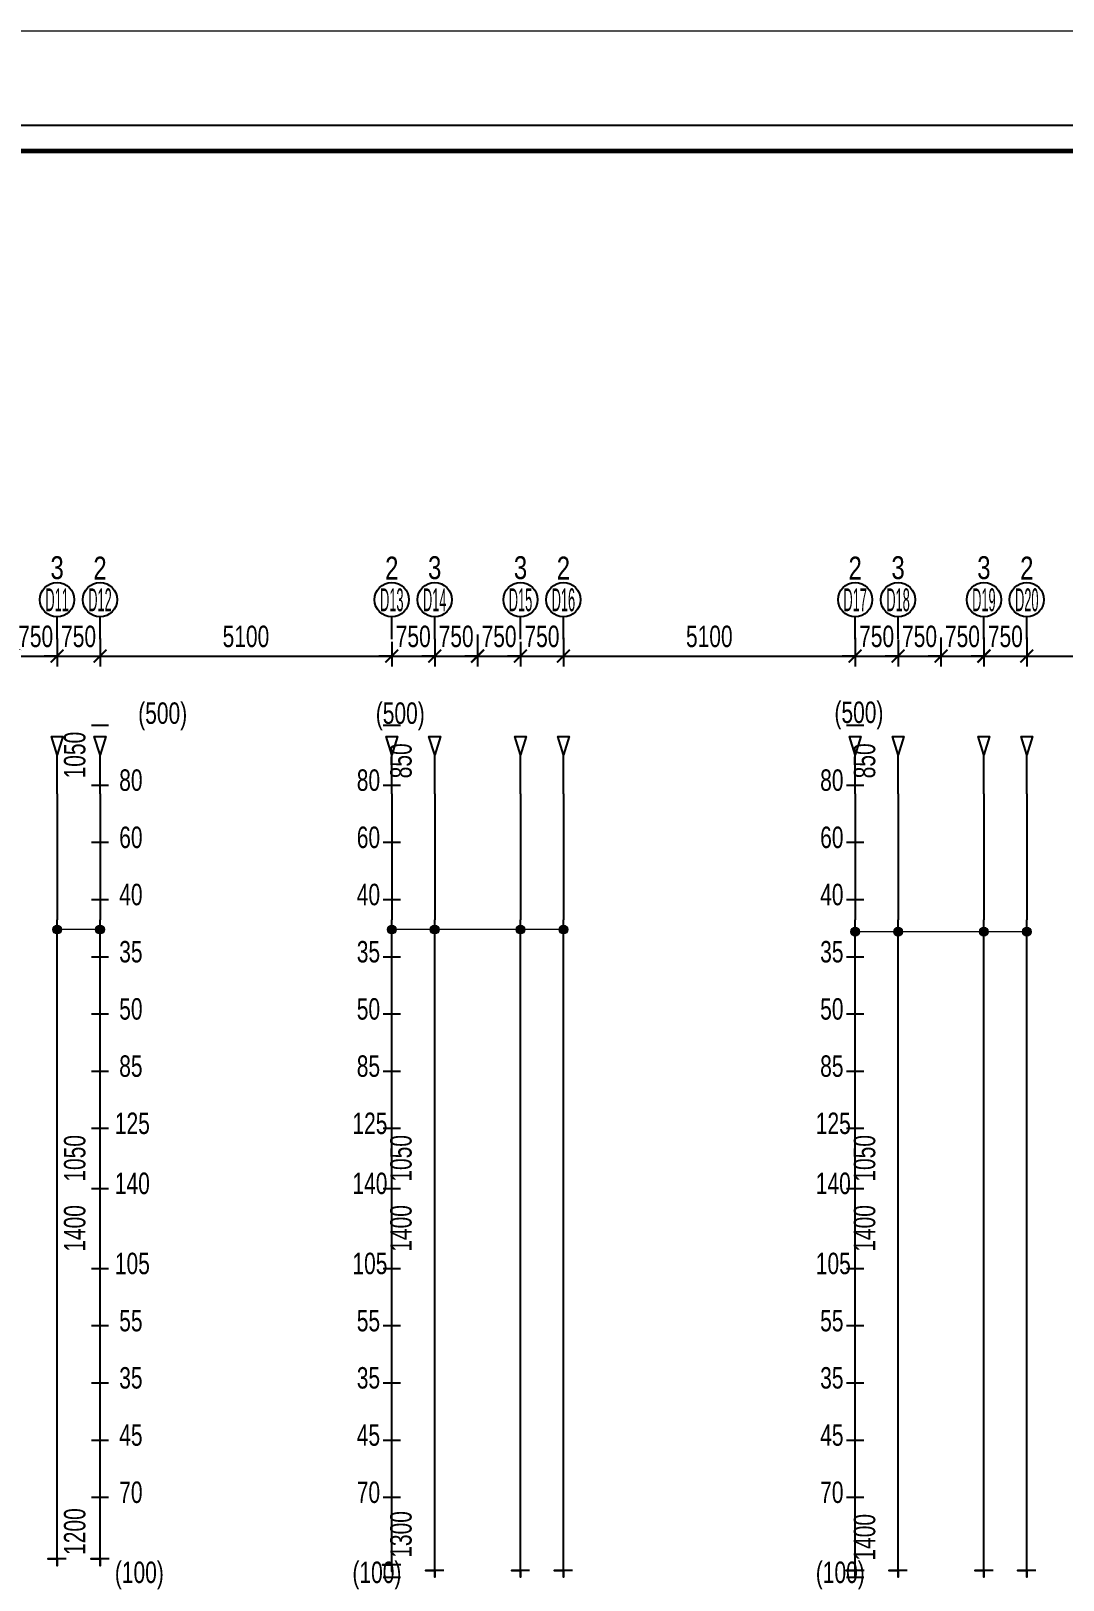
# Model space of a CAD drawing. Header units: millimetres. Extents: x 4465111 to 4895522, y 2166116 to 2541221.
# Drawn here: x 4665724 to 4683764, y 2228143 to 2255224 of the extents above; entities that cross this region are included whole.
import ezdxf
from ezdxf.enums import TextEntityAlignment as Align

# ---------------------------------------------------------------- set-up
doc = ezdxf.new("R2010")
doc.units = ezdxf.units.MM
doc.header["$LTSCALE"] = 50
doc.header["$MEASUREMENT"] = 0
doc.layers.get('DEFPOINTS').update_dxf_attribs({"lineweight": 9})
for name, color, linetype in [('BREAK_LINE', 7, 'Continuous'), ('CDC-KHUNGTEN', 7, 'Continuous'), ('CDC.06.TEXT', 2, 'Continuous'), ('KCS_TEXT', 2, 'Continuous'), ('S- Border', 6, 'Continuous'), ('SP-Reinforcement', 4, 'Continuous')]:
    doc.layers.add(name, color=color, linetype=linetype)
doc.layers.add('Current_plane_Tendon', color=7, linetype='Continuous', true_color=0xab0000)
for name, color, linetype, lineweight in [('S-dims', 8, 'Continuous', 15), ('S-text', 3, 'Continuous', 20), ('S-Thin', 253, 'Continuous', 15)]:
    doc.layers.add(name, color=color, linetype=linetype, lineweight=lineweight)
doc.styles.add('KCS_BIGTEXT', font='arial.ttf', dxfattribs={"width": 0.75})
doc.styles.add('KCS_SMTEXT', font='arial.ttf', dxfattribs={"width": 0.7})
doc.dimstyles.new('KCS_DIM150', dxfattribs={"dimscale": 150, "dimtxt": 2.5, "dimasz": 1.5, "dimexe": 1.2, "dimexo": 0, "dimgap": 1, "dimtad": 1, "dimdec": 0, "dimzin": 0, "dimdsep": 46, "dimtxsty": 'KCS_SMTEXT', "dimblk": 'ARCHTICK', "dimcen": 0, "dimdle": 1, "dimclrd": 1, "dimclre": 1, "dimclrt": 2, "dimadec": 0, "dimazin": 0, "dimtfac": 1, "dimtdec": 0, "dimtix": 1, "dimtmove": 2, "dimatfit": 3, "dimfxl": 1, "dimtolj": 1, "dimtzin": 0, "dimarcsym": 0})
doc.dimstyles.new('KCS_DIM150A', dxfattribs={"dimscale": 150, "dimtxt": 2.5, "dimasz": 3, "dimexe": 1.2, "dimexo": 0, "dimgap": 1, "dimtad": 1, "dimdec": 0, "dimzin": 0, "dimdsep": 46, "dimtxsty": 'KCS_SMTEXT', "dimblk": 'ARCHTICK', "dimcen": 0, "dimdle": 1, "dimse1": 1, "dimse2": 1, "dimsd1": 1, "dimsd2": 1, "dimclrd": 1, "dimclre": 1, "dimclrt": 3, "dimadec": 0, "dimazin": 0, "dimtfac": 1, "dimtdec": 0, "dimtix": 1, "dimtmove": 2, "dimatfit": 3, "dimfxl": 1, "dimtolj": 1, "dimtzin": 0, "dimarcsym": 0})

# ---------------------------------------------------------------- blocks, each defined once
blk = doc.blocks.new('*U237')
at = {"layer": 'S- Border'}
blk.add_lwpolyline([(0, 0), (392, 0)], dxfattribs=at)
blk.add_circle((692, 0), 300, dxfattribs=at)
at = {"layer": 'SP-Reinforcement'}
for points in [[(-16280, -160), (-16280, 160), (-16280, 0), (-16400, 0), (-4904, 0)], [(-2700, 0), (-4904, 0)], [(-2700, 0), (-2020, 0), (-1700, 100), (-1700, -100), (-2020, 0)]]:
    blk.add_lwpolyline(points, dxfattribs=at)
at = {"layer": 'S-text', "style": 'KCS_BIGTEXT', "width": 0.75}
blk.add_attdef('COUNT', text='', height=400, rotation=270, dxfattribs=at).set_placement((1646, 0), align=Align.MIDDLE_CENTER)
blk = doc.blocks.new('*U246')
at = {"layer": 'S- Border'}
blk.add_lwpolyline([(0, 0), (392, 0)], dxfattribs=at)
blk.add_circle((692, 0), 300, dxfattribs=at)
at = {"layer": 'SP-Reinforcement'}
for points in [[(-16180, -160), (-16180, 160), (-16180, 0), (-16300, 0), (-4904, 0)], [(-2700, 0), (-4904, 0)], [(-2700, 0), (-2020, 0), (-1700, 100), (-1700, -100), (-2020, 0)]]:
    blk.add_lwpolyline(points, dxfattribs=at)
at = {"layer": 'S-text', "style": 'KCS_BIGTEXT', "width": 0.75}
blk.add_attdef('COUNT', text='', height=400, rotation=270, dxfattribs=at).set_placement((1646, 0), align=Align.MIDDLE_CENTER)
blk = doc.blocks.new('*U244')
at = {"layer": 'S- Border'}
blk.add_lwpolyline([(0, 0), (392, 0)], dxfattribs=at)
blk.add_circle((692, 0), 300, dxfattribs=at)
at = {"layer": 'SP-Reinforcement'}
for points in [[(-16080, -160), (-16080, 160), (-16080, 0), (-16200, 0), (-4904, 0)], [(-2700, 0), (-4904, 0)], [(-2700, 0), (-2020, 0), (-1700, 100), (-1700, -100), (-2020, 0)]]:
    blk.add_lwpolyline(points, dxfattribs=at)
at = {"layer": 'S-text', "style": 'KCS_BIGTEXT', "width": 0.75}
blk.add_attdef('COUNT', text='', height=400, rotation=270, dxfattribs=at).set_placement((1646, 0), align=Align.MIDDLE_CENTER)
blk = doc.blocks.new('*U238')
at = {"layer": 'S- Border'}
blk.add_lwpolyline([(0, 0), (392, 0)], dxfattribs=at)
blk.add_circle((692, 0), 300, dxfattribs=at)
at = {"layer": 'SP-Reinforcement'}
for points in [[(-16280, -160), (-16280, 160), (-16280, 0), (-16400, 0), (-4904, 0)], [(-2700, 0), (-4904, 0)], [(-2700, 0), (-2020, 0), (-1700, 100), (-1700, -100), (-2020, 0)]]:
    blk.add_lwpolyline(points, dxfattribs=at)
at = {"layer": 'S-text', "style": 'KCS_BIGTEXT', "width": 0.75}
blk.add_attdef('COUNT', text='', height=400, rotation=270, dxfattribs=at).set_placement((1646, 0), align=Align.MIDDLE_CENTER)
blk = doc.blocks.new('*U236')
at = {"layer": 'S- Border'}
blk.add_lwpolyline([(0, 0), (392, 0)], dxfattribs=at)
blk.add_circle((692, 0), 300, dxfattribs=at)
at = {"layer": 'SP-Reinforcement'}
for points in [[(-16280, -160), (-16280, 160), (-16280, 0), (-16400, 0), (-4904, 0)], [(-2700, 0), (-4904, 0)], [(-2700, 0), (-2020, 0), (-1700, 100), (-1700, -100), (-2020, 0)]]:
    blk.add_lwpolyline(points, dxfattribs=at)
at = {"layer": 'S-text', "style": 'KCS_BIGTEXT', "width": 0.75}
blk.add_attdef('COUNT', text='', height=400, rotation=270, dxfattribs=at).set_placement((1646, 0), align=Align.MIDDLE_CENTER)
blk = doc.blocks.new('*U245')
at = {"layer": 'S- Border'}
blk.add_lwpolyline([(0, 0), (392, 0)], dxfattribs=at)
blk.add_circle((692, 0), 300, dxfattribs=at)
at = {"layer": 'SP-Reinforcement'}
for points in [[(-16080, -160), (-16080, 160), (-16080, 0), (-16200, 0), (-4904, 0)], [(-2700, 0), (-4904, 0)], [(-2700, 0), (-2020, 0), (-1700, 100), (-1700, -100), (-2020, 0)]]:
    blk.add_lwpolyline(points, dxfattribs=at)
at = {"layer": 'S-text', "style": 'KCS_BIGTEXT', "width": 0.75}
blk.add_attdef('COUNT', text='', height=400, rotation=270, dxfattribs=at).set_placement((1646, 0), align=Align.MIDDLE_CENTER)
blk = doc.blocks.new('_ArchTick')
at = {"color": 0, "linetype": 'ByBlock', "const_width": 0.15}
blk.add_lwpolyline([(-0.5, -0.5), (0.5, 0.5)], dxfattribs=at)
blk = doc.blocks.new('*D53')
at = {"layer": 'DEFPOINTS', "color": 0, "transparency": 16777216}
for p in [(4651166, 2327881, 0), (4651916, 2327881), (4651916, 2327574)]:
    blk.add_point(p, dxfattribs=at)
at = {"layer": 'S-dims', "color": 1, "lineweight": -2, "transparency": 16777216}
for p, q in [((4651166, 2327881), (4651166, 2327394)), ((4651916, 2327881), (4651916, 2327394)), ((4651166, 2327574), (4650941, 2327574)), ((4651166, 2327574), (4651916, 2327574)), ((4651916, 2327574), (4652141, 2327574))]:
    blk.add_line(p, q, dxfattribs=at)
at = {"layer": 'S-dims', "color": 1, "lineweight": -2, "transparency": 16777216, "xscale": 225, "yscale": 225, "zscale": 225}
blk.add_blockref('_ArchTick', (4651166, 2327574), dxfattribs=at)
at = {"layer": 'S-dims', "color": 1, "lineweight": -2, "transparency": 16777216, "xscale": 225, "yscale": 225, "zscale": 225, "rotation": 180}
blk.add_blockref('_ArchTick', (4651916, 2327574), dxfattribs=at)
at = {"layer": 'S-dims', "color": 2, "transparency": 16777216, "insert": (4651541, 2327916), "char_height": 375, "attachment_point": 5, "style": 'KCS_SMTEXT'}
blk.add_mtext('\\A1;750', dxfattribs=at)
blk = doc.blocks.new('*D54')
at = {"layer": 'DEFPOINTS', "color": 0, "transparency": 16777216}
for p in [(4651916, 2327881), (4652666, 2327881), (4652666, 2327574)]:
    blk.add_point(p, dxfattribs=at)
at = {"layer": 'S-dims', "color": 1, "lineweight": -2, "transparency": 16777216}
for p, q in [((4651916, 2327881), (4651916, 2327394)), ((4652666, 2327881), (4652666, 2327394)), ((4651916, 2327574), (4651691, 2327574)), ((4651916, 2327574), (4652666, 2327574)), ((4652666, 2327574), (4652891, 2327574))]:
    blk.add_line(p, q, dxfattribs=at)
at = {"layer": 'S-dims', "color": 1, "lineweight": -2, "transparency": 16777216, "xscale": 225, "yscale": 225, "zscale": 225}
blk.add_blockref('_ArchTick', (4651916, 2327574), dxfattribs=at)
at = {"layer": 'S-dims', "color": 1, "lineweight": -2, "transparency": 16777216, "xscale": 225, "yscale": 225, "zscale": 225, "rotation": 180}
blk.add_blockref('_ArchTick', (4652666, 2327574), dxfattribs=at)
at = {"layer": 'S-dims', "color": 2, "transparency": 16777216, "insert": (4652291, 2327916), "char_height": 375, "attachment_point": 5, "style": 'KCS_SMTEXT'}
blk.add_mtext('\\A1;750', dxfattribs=at)
blk = doc.blocks.new('*D55')
at = {"layer": 'DEFPOINTS', "color": 0, "transparency": 16777216}
for p in [(4652666, 2327881), (4657766, 2327823), (4657766, 2327574)]:
    blk.add_point(p, dxfattribs=at)
at = {"layer": 'S-dims', "color": 1, "lineweight": -2, "transparency": 16777216}
for p, q in [((4652666, 2327881), (4652666, 2327394)), ((4657766, 2327823), (4657766, 2327394)), ((4652516, 2327574), (4657916, 2327574))]:
    blk.add_line(p, q, dxfattribs=at)
at = {"layer": 'S-dims', "color": 1, "lineweight": -2, "transparency": 16777216, "xscale": 225, "yscale": 225, "zscale": 225, "rotation": 180}
blk.add_blockref('_ArchTick', (4652666, 2327574), dxfattribs=at)
at = {"layer": 'S-dims', "color": 1, "lineweight": -2, "transparency": 16777216, "xscale": 225, "yscale": 225, "zscale": 225}
blk.add_blockref('_ArchTick', (4657766, 2327574), dxfattribs=at)
at = {"layer": 'S-dims', "color": 2, "transparency": 16777216, "insert": (4655216, 2327916), "char_height": 375, "attachment_point": 5, "style": 'KCS_SMTEXT'}
blk.add_mtext('\\A1;5100', dxfattribs=at)
blk = doc.blocks.new('*D56')
at = {"layer": 'DEFPOINTS', "color": 0, "transparency": 16777216}
for p in [(4657766, 2327823), (4658516, 2327878), (4658516, 2327574)]:
    blk.add_point(p, dxfattribs=at)
at = {"layer": 'S-dims', "color": 1, "lineweight": -2, "transparency": 16777216}
for p, q in [((4657766, 2327823), (4657766, 2327394)), ((4658516, 2327878), (4658516, 2327394)), ((4657766, 2327574), (4657541, 2327574)), ((4657766, 2327574), (4658516, 2327574)), ((4658516, 2327574), (4658741, 2327574))]:
    blk.add_line(p, q, dxfattribs=at)
at = {"layer": 'S-dims', "color": 1, "lineweight": -2, "transparency": 16777216, "xscale": 225, "yscale": 225, "zscale": 225}
blk.add_blockref('_ArchTick', (4657766, 2327574), dxfattribs=at)
at = {"layer": 'S-dims', "color": 1, "lineweight": -2, "transparency": 16777216, "xscale": 225, "yscale": 225, "zscale": 225, "rotation": 180}
blk.add_blockref('_ArchTick', (4658516, 2327574), dxfattribs=at)
at = {"layer": 'S-dims', "color": 2, "transparency": 16777216, "insert": (4658141, 2327916), "char_height": 375, "attachment_point": 5, "style": 'KCS_SMTEXT'}
blk.add_mtext('\\A1;750', dxfattribs=at)
blk = doc.blocks.new('*D57')
at = {"layer": 'DEFPOINTS', "color": 0, "transparency": 16777216}
for p in [(4658516, 2327878), (4659266, 2327952, 0), (4659266, 2327574)]:
    blk.add_point(p, dxfattribs=at)
at = {"layer": 'S-dims', "color": 1, "lineweight": -2, "transparency": 16777216}
for p, q in [((4658516, 2327878), (4658516, 2327394)), ((4659266, 2327952), (4659266, 2327394)), ((4658516, 2327574), (4658291, 2327574)), ((4658516, 2327574), (4659266, 2327574)), ((4659266, 2327574), (4659491, 2327574))]:
    blk.add_line(p, q, dxfattribs=at)
at = {"layer": 'S-dims', "color": 1, "lineweight": -2, "transparency": 16777216, "xscale": 225, "yscale": 225, "zscale": 225}
blk.add_blockref('_ArchTick', (4658516, 2327574), dxfattribs=at)
at = {"layer": 'S-dims', "color": 1, "lineweight": -2, "transparency": 16777216, "xscale": 225, "yscale": 225, "zscale": 225, "rotation": 180}
blk.add_blockref('_ArchTick', (4659266, 2327574), dxfattribs=at)
at = {"layer": 'S-dims', "color": 2, "transparency": 16777216, "insert": (4658891, 2327916), "char_height": 375, "attachment_point": 5, "style": 'KCS_SMTEXT'}
blk.add_mtext('\\A1;750', dxfattribs=at)
blk = doc.blocks.new('*D58')
at = {"layer": 'DEFPOINTS', "color": 0, "transparency": 16777216}
for p in [(4659266, 2327952, 0), (4660016, 2327823), (4660016, 2327574)]:
    blk.add_point(p, dxfattribs=at)
at = {"layer": 'S-dims', "color": 1, "lineweight": -2, "transparency": 16777216}
for p, q in [((4659266, 2327952), (4659266, 2327394)), ((4660016, 2327823), (4660016, 2327394)), ((4659266, 2327574), (4659041, 2327574)), ((4659266, 2327574), (4660016, 2327574)), ((4660016, 2327574), (4660241, 2327574))]:
    blk.add_line(p, q, dxfattribs=at)
at = {"layer": 'S-dims', "color": 1, "lineweight": -2, "transparency": 16777216, "xscale": 225, "yscale": 225, "zscale": 225}
blk.add_blockref('_ArchTick', (4659266, 2327574), dxfattribs=at)
at = {"layer": 'S-dims', "color": 1, "lineweight": -2, "transparency": 16777216, "xscale": 225, "yscale": 225, "zscale": 225, "rotation": 180}
blk.add_blockref('_ArchTick', (4660016, 2327574), dxfattribs=at)
at = {"layer": 'S-dims', "color": 2, "transparency": 16777216, "insert": (4659641, 2327916), "char_height": 375, "attachment_point": 5, "style": 'KCS_SMTEXT'}
blk.add_mtext('\\A1;750', dxfattribs=at)
blk = doc.blocks.new('*D59')
at = {"layer": 'DEFPOINTS', "color": 0, "transparency": 16777216}
for p in [(4660016, 2327823), (4660766, 2327894), (4660766, 2327574)]:
    blk.add_point(p, dxfattribs=at)
at = {"layer": 'S-dims', "color": 1, "lineweight": -2, "transparency": 16777216}
for p, q in [((4660016, 2327823), (4660016, 2327394)), ((4660766, 2327894), (4660766, 2327394)), ((4660016, 2327574), (4659791, 2327574)), ((4660016, 2327574), (4660766, 2327574)), ((4660766, 2327574), (4660991, 2327574))]:
    blk.add_line(p, q, dxfattribs=at)
at = {"layer": 'S-dims', "color": 1, "lineweight": -2, "transparency": 16777216, "xscale": 225, "yscale": 225, "zscale": 225}
blk.add_blockref('_ArchTick', (4660016, 2327574), dxfattribs=at)
at = {"layer": 'S-dims', "color": 1, "lineweight": -2, "transparency": 16777216, "xscale": 225, "yscale": 225, "zscale": 225, "rotation": 180}
blk.add_blockref('_ArchTick', (4660766, 2327574), dxfattribs=at)
at = {"layer": 'S-dims', "color": 2, "transparency": 16777216, "insert": (4660391, 2327916), "char_height": 375, "attachment_point": 5, "style": 'KCS_SMTEXT'}
blk.add_mtext('\\A1;750', dxfattribs=at)
blk = doc.blocks.new('*D60')
at = {"layer": 'DEFPOINTS', "color": 0, "transparency": 16777216}
for p in [(4660766, 2327894), (4665866, 2327894), (4665866, 2327574)]:
    blk.add_point(p, dxfattribs=at)
at = {"layer": 'S-dims', "color": 1, "lineweight": -2, "transparency": 16777216}
for p, q in [((4660766, 2327894), (4660766, 2327394)), ((4665866, 2327894), (4665866, 2327394)), ((4660616, 2327574), (4666016, 2327574))]:
    blk.add_line(p, q, dxfattribs=at)
at = {"layer": 'S-dims', "color": 1, "lineweight": -2, "transparency": 16777216, "xscale": 225, "yscale": 225, "zscale": 225, "rotation": 180}
blk.add_blockref('_ArchTick', (4660766, 2327574), dxfattribs=at)
at = {"layer": 'S-dims', "color": 1, "lineweight": -2, "transparency": 16777216, "xscale": 225, "yscale": 225, "zscale": 225}
blk.add_blockref('_ArchTick', (4665866, 2327574), dxfattribs=at)
at = {"layer": 'S-dims', "color": 2, "transparency": 16777216, "insert": (4663316, 2327916), "char_height": 375, "attachment_point": 5, "style": 'KCS_SMTEXT'}
blk.add_mtext('\\A1;5100', dxfattribs=at)
blk = doc.blocks.new('*D61')
at = {"layer": 'DEFPOINTS', "color": 0, "transparency": 16777216}
for p in [(4665866, 2327894), (4666616, 2327856), (4666616, 2327574)]:
    blk.add_point(p, dxfattribs=at)
at = {"layer": 'S-dims', "color": 1, "lineweight": -2, "transparency": 16777216}
for p, q in [((4665866, 2327894), (4665866, 2327394)), ((4666616, 2327856), (4666616, 2327394)), ((4665866, 2327574), (4665641, 2327574)), ((4665866, 2327574), (4666616, 2327574)), ((4666616, 2327574), (4666841, 2327574))]:
    blk.add_line(p, q, dxfattribs=at)
at = {"layer": 'S-dims', "color": 1, "lineweight": -2, "transparency": 16777216, "xscale": 225, "yscale": 225, "zscale": 225}
blk.add_blockref('_ArchTick', (4665866, 2327574), dxfattribs=at)
at = {"layer": 'S-dims', "color": 1, "lineweight": -2, "transparency": 16777216, "xscale": 225, "yscale": 225, "zscale": 225, "rotation": 180}
blk.add_blockref('_ArchTick', (4666616, 2327574), dxfattribs=at)
at = {"layer": 'S-dims', "color": 2, "transparency": 16777216, "insert": (4666241, 2327916), "char_height": 375, "attachment_point": 5, "style": 'KCS_SMTEXT'}
blk.add_mtext('\\A1;750', dxfattribs=at)
blk = doc.blocks.new('*D62')
at = {"layer": 'DEFPOINTS', "color": 0, "transparency": 16777216}
for p in [(4666616, 2327856), (4667366, 2327901, 0), (4667366, 2327574)]:
    blk.add_point(p, dxfattribs=at)
at = {"layer": 'S-dims', "color": 1, "lineweight": -2, "transparency": 16777216}
for p, q in [((4666616, 2327856), (4666616, 2327394)), ((4667366, 2327901), (4667366, 2327394)), ((4666616, 2327574), (4666391, 2327574)), ((4666616, 2327574), (4667366, 2327574)), ((4667366, 2327574), (4667591, 2327574))]:
    blk.add_line(p, q, dxfattribs=at)
at = {"layer": 'S-dims', "color": 1, "lineweight": -2, "transparency": 16777216, "xscale": 225, "yscale": 225, "zscale": 225}
blk.add_blockref('_ArchTick', (4666616, 2327574), dxfattribs=at)
at = {"layer": 'S-dims', "color": 1, "lineweight": -2, "transparency": 16777216, "xscale": 225, "yscale": 225, "zscale": 225, "rotation": 180}
blk.add_blockref('_ArchTick', (4667366, 2327574), dxfattribs=at)
at = {"layer": 'S-dims', "color": 2, "transparency": 16777216, "insert": (4666991, 2327916), "char_height": 375, "attachment_point": 5, "style": 'KCS_SMTEXT'}
blk.add_mtext('\\A1;750', dxfattribs=at)
blk = doc.blocks.new('*D63')
at = {"layer": 'DEFPOINTS', "color": 0, "transparency": 16777216}
for p in [(4667366, 2327901, 0), (4668116, 2327901), (4668116, 2327574)]:
    blk.add_point(p, dxfattribs=at)
at = {"layer": 'S-dims', "color": 1, "lineweight": -2, "transparency": 16777216}
for p, q in [((4667366, 2327901), (4667366, 2327394)), ((4668116, 2327901), (4668116, 2327394)), ((4667366, 2327574), (4667141, 2327574)), ((4667366, 2327574), (4668116, 2327574)), ((4668116, 2327574), (4668341, 2327574))]:
    blk.add_line(p, q, dxfattribs=at)
at = {"layer": 'S-dims', "color": 1, "lineweight": -2, "transparency": 16777216, "xscale": 225, "yscale": 225, "zscale": 225}
blk.add_blockref('_ArchTick', (4667366, 2327574), dxfattribs=at)
at = {"layer": 'S-dims', "color": 1, "lineweight": -2, "transparency": 16777216, "xscale": 225, "yscale": 225, "zscale": 225, "rotation": 180}
blk.add_blockref('_ArchTick', (4668116, 2327574), dxfattribs=at)
at = {"layer": 'S-dims', "color": 2, "transparency": 16777216, "insert": (4667741, 2327916), "char_height": 375, "attachment_point": 5, "style": 'KCS_SMTEXT'}
blk.add_mtext('\\A1;750', dxfattribs=at)
blk = doc.blocks.new('*D64')
at = {"layer": 'DEFPOINTS', "color": 0, "transparency": 16777216}
for p in [(4668116, 2327901), (4668866, 2327901), (4668866, 2327574)]:
    blk.add_point(p, dxfattribs=at)
at = {"layer": 'S-dims', "color": 1, "lineweight": -2, "transparency": 16777216}
for p, q in [((4668116, 2327901), (4668116, 2327394)), ((4668866, 2327901), (4668866, 2327394)), ((4668116, 2327574), (4667891, 2327574)), ((4668116, 2327574), (4668866, 2327574)), ((4668866, 2327574), (4669091, 2327574))]:
    blk.add_line(p, q, dxfattribs=at)
at = {"layer": 'S-dims', "color": 1, "lineweight": -2, "transparency": 16777216, "xscale": 225, "yscale": 225, "zscale": 225}
blk.add_blockref('_ArchTick', (4668116, 2327574), dxfattribs=at)
at = {"layer": 'S-dims', "color": 1, "lineweight": -2, "transparency": 16777216, "xscale": 225, "yscale": 225, "zscale": 225, "rotation": 180}
blk.add_blockref('_ArchTick', (4668866, 2327574), dxfattribs=at)
at = {"layer": 'S-dims', "color": 2, "transparency": 16777216, "insert": (4668491, 2327916), "char_height": 375, "attachment_point": 5, "style": 'KCS_SMTEXT'}
blk.add_mtext('\\A1;750', dxfattribs=at)
blk = doc.blocks.new('*D65')
at = {"layer": 'DEFPOINTS', "color": 0, "transparency": 16777216}
for p in [(4668866, 2327901), (4673216, 2327868, 0), (4673216, 2327574)]:
    blk.add_point(p, dxfattribs=at)
at = {"layer": 'S-dims', "color": 1, "lineweight": -2, "transparency": 16777216}
for p, q in [((4668866, 2327901), (4668866, 2327394)), ((4673216, 2327868), (4673216, 2327394)), ((4668716, 2327574), (4673366, 2327574))]:
    blk.add_line(p, q, dxfattribs=at)
at = {"layer": 'S-dims', "color": 1, "lineweight": -2, "transparency": 16777216, "xscale": 225, "yscale": 225, "zscale": 225, "rotation": 180}
blk.add_blockref('_ArchTick', (4668866, 2327574), dxfattribs=at)
at = {"layer": 'S-dims', "color": 1, "lineweight": -2, "transparency": 16777216, "xscale": 225, "yscale": 225, "zscale": 225}
blk.add_blockref('_ArchTick', (4673216, 2327574), dxfattribs=at)
at = {"layer": 'S-dims', "color": 2, "transparency": 16777216, "insert": (4671041, 2327916), "char_height": 375, "attachment_point": 5, "style": 'KCS_SMTEXT'}
blk.add_mtext('\\A1;4350', dxfattribs=at)
blk = doc.blocks.new('*D130')
at = {"layer": 'DEFPOINTS', "color": 0, "transparency": 16777216}
for p in [(4652216, 2326368, 0), (4652216, 2325318, 0), (4652567, 2325318)]:
    blk.add_point(p, dxfattribs=at)
at = {"layer": 'S-dims', "color": 3, "transparency": 16777216, "insert": (4652225, 2325843), "char_height": 375, "attachment_point": 5, "rotation": 90, "style": 'KCS_SMTEXT'}
blk.add_mtext('\\A1;1050', dxfattribs=at)
blk = doc.blocks.new('*D131')
at = {"layer": 'DEFPOINTS', "color": 0, "transparency": 16777216}
for p in [(4652567, 2319318, 125), (4652567, 2318268, 140), (4652567, 2318268)]:
    blk.add_point(p, dxfattribs=at)
at = {"layer": 'S-dims', "color": 3, "transparency": 16777216, "insert": (4652225, 2318793), "char_height": 375, "attachment_point": 5, "rotation": 90, "style": 'KCS_SMTEXT'}
blk.add_mtext('\\A1;1050', dxfattribs=at)
blk = doc.blocks.new('*D132')
at = {"layer": 'DEFPOINTS', "color": 0, "transparency": 16777216}
for p in [(4652567, 2318268, 140), (4652567, 2316868, 105), (4652567, 2316868)]:
    blk.add_point(p, dxfattribs=at)
at = {"layer": 'S-dims', "color": 3, "transparency": 16777216, "insert": (4652225, 2317568), "char_height": 375, "attachment_point": 5, "rotation": 90, "style": 'KCS_SMTEXT'}
blk.add_mtext('\\A1;1400', dxfattribs=at)
blk = doc.blocks.new('*D133')
at = {"layer": 'DEFPOINTS', "color": 0, "transparency": 16777216}
for p in [(4652567, 2312868, 70), (4652366, 2311668, 0), (4652567, 2311668)]:
    blk.add_point(p, dxfattribs=at)
at = {"layer": 'S-dims', "color": 3, "transparency": 16777216, "insert": (4652225, 2312268), "char_height": 375, "attachment_point": 5, "rotation": 90, "style": 'KCS_SMTEXT'}
blk.add_mtext('\\A1;1200', dxfattribs=at)
blk = doc.blocks.new('*D134')
at = {"layer": 'DEFPOINTS', "color": 0, "transparency": 16777216}
for p in [(4657985, 2326168, 0), (4657985, 2325318, 0), (4658270, 2325318)]:
    blk.add_point(p, dxfattribs=at)
at = {"layer": 'S-dims', "color": 3, "transparency": 16777216, "insert": (4657928, 2325743), "char_height": 375, "attachment_point": 5, "rotation": 90, "style": 'KCS_SMTEXT'}
blk.add_mtext('\\A1;850', dxfattribs=at)
blk = doc.blocks.new('*D135')
at = {"layer": 'DEFPOINTS', "color": 0, "transparency": 16777216}
for p in [(4658008, 2319318, 0), (4658066, 2318268, 0), (4658270, 2318268)]:
    blk.add_point(p, dxfattribs=at)
at = {"layer": 'S-dims', "color": 3, "transparency": 16777216, "insert": (4657928, 2318793), "char_height": 375, "attachment_point": 5, "rotation": 90, "style": 'KCS_SMTEXT'}
blk.add_mtext('\\A1;1050', dxfattribs=at)
blk = doc.blocks.new('*D136')
at = {"layer": 'DEFPOINTS', "color": 0, "transparency": 16777216}
for p in [(4658066, 2318268, 0), (4658125, 2316868, 0), (4658270, 2316868)]:
    blk.add_point(p, dxfattribs=at)
at = {"layer": 'S-dims', "color": 3, "transparency": 16777216, "insert": (4657928, 2317568), "char_height": 375, "attachment_point": 5, "rotation": 90, "style": 'KCS_SMTEXT'}
blk.add_mtext('\\A1;1400', dxfattribs=at)
blk = doc.blocks.new('*D137')
at = {"layer": 'DEFPOINTS', "color": 0, "transparency": 16777216}
for p in [(4657916, 2312868, 70), (4658079, 2311568, 0), (4658270, 2311568)]:
    blk.add_point(p, dxfattribs=at)
at = {"layer": 'S-dims', "color": 3, "transparency": 16777216, "insert": (4657928, 2312218), "char_height": 375, "attachment_point": 5, "rotation": 90, "style": 'KCS_SMTEXT'}
blk.add_mtext('\\A1;1300', dxfattribs=at)
blk = doc.blocks.new('*D138')
at = {"layer": 'DEFPOINTS', "color": 0, "transparency": 16777216}
for p in [(4666019, 2326168, 0), (4666019, 2325318, 0), (4666374, 2325318)]:
    blk.add_point(p, dxfattribs=at)
at = {"layer": 'S-dims', "color": 3, "transparency": 16777216, "insert": (4666032, 2325743), "char_height": 375, "attachment_point": 5, "rotation": 90, "style": 'KCS_SMTEXT'}
blk.add_mtext('\\A1;850', dxfattribs=at)
blk = doc.blocks.new('*D139')
at = {"layer": 'DEFPOINTS', "color": 0, "transparency": 16777216}
for p in [(4666166, 2319318, 0), (4666166, 2318268, 0), (4666374, 2318268)]:
    blk.add_point(p, dxfattribs=at)
at = {"layer": 'S-dims', "color": 3, "transparency": 16777216, "insert": (4666032, 2318793), "char_height": 375, "attachment_point": 5, "rotation": 90, "style": 'KCS_SMTEXT'}
blk.add_mtext('\\A1;1050', dxfattribs=at)
blk = doc.blocks.new('*D140')
at = {"layer": 'DEFPOINTS', "color": 0, "transparency": 16777216}
for p in [(4666166, 2318268, 0), (4666166, 2316868, 0), (4666374, 2316868)]:
    blk.add_point(p, dxfattribs=at)
at = {"layer": 'S-dims', "color": 3, "transparency": 16777216, "insert": (4666032, 2317568), "char_height": 375, "attachment_point": 5, "rotation": 90, "style": 'KCS_SMTEXT'}
blk.add_mtext('\\A1;1400', dxfattribs=at)
blk = doc.blocks.new('*D141')
at = {"layer": 'DEFPOINTS', "color": 0, "transparency": 16777216}
for p in [(4666016, 2312868, 70), (4666081, 2311468, 0), (4666374, 2311468)]:
    blk.add_point(p, dxfattribs=at)
at = {"layer": 'S-dims', "color": 3, "transparency": 16777216, "insert": (4666032, 2312168), "char_height": 375, "attachment_point": 5, "rotation": 90, "style": 'KCS_SMTEXT'}
blk.add_mtext('\\A1;1400', dxfattribs=at)
blk = doc.blocks.new('KHUNG TEN')
at = {"layer": 'CDC-KHUNGTEN', "color": 8}
blk.add_lwpolyline([(75096, 1100), (83000, 1100), (83000, 58300), (3000, 58300), (3000, 1100), (75096, 1100)], dxfattribs=at)
at = {"layer": 'CDC-KHUNGTEN', "color": 255, "lineweight": 60}
blk.add_lwpolyline([(74900, 1400), (74900, 58000), (3300, 58000), (3300, 1400), (74900, 1400)], close=True, dxfattribs=at)
at = {"layer": 'DEFPOINTS', "color": 1, "ltscale": 0.2}
blk.add_lwpolyline([(0, 0), (0, 59400), (84100, 59400), (84100, 0), (0, 0)], close=True, dxfattribs=at)
blk = doc.blocks.new('T4- Cap doc')
at = {"layer": 'S-Thin'}
h = blk.add_hatch(color=6, dxfattribs=at)
h.paths.add_polyline_path([(4651915.8, 2322868.8, -1), (4651915.8, 2322715.7)])
h.paths.add_polyline_path([(4651915.8, 2322868.8), (4651915.8, 2322715.7, -1)])
h = blk.add_hatch(color=6, dxfattribs=at)
h.paths.add_polyline_path([(4652665.8, 2322868.8, -1), (4652665.8, 2322715.7)])
h.paths.add_polyline_path([(4652665.8, 2322868.8), (4652665.8, 2322715.7, -1)])
h = blk.add_hatch(color=6, dxfattribs=at)
h.paths.add_polyline_path([(4657765.8, 2322868.8, -1), (4657765.8, 2322715.7)])
h.paths.add_polyline_path([(4657765.8, 2322868.8), (4657765.8, 2322715.7, -1)])
h = blk.add_hatch(color=6, dxfattribs=at)
h.paths.add_polyline_path([(4658515.8, 2322868.8, -1), (4658515.8, 2322715.7)])
h.paths.add_polyline_path([(4658515.8, 2322868.8), (4658515.8, 2322715.7, -1)])
h = blk.add_hatch(color=6, dxfattribs=at)
h.paths.add_polyline_path([(4660015.8, 2322868.8, -1), (4660015.8, 2322715.7)])
h.paths.add_polyline_path([(4660015.8, 2322868.8), (4660015.8, 2322715.7, -1)])
h = blk.add_hatch(color=6, dxfattribs=at)
h.paths.add_polyline_path([(4660765.8, 2322868.8, -1), (4660765.8, 2322715.7)])
h.paths.add_polyline_path([(4660765.8, 2322868.8), (4660765.8, 2322715.7, -1)])
h = blk.add_hatch(color=6, dxfattribs=at)
h.paths.add_polyline_path([(4665865.8, 2322832.2, -1), (4665865.8, 2322679.1)])
h.paths.add_polyline_path([(4665865.8, 2322832.2), (4665865.8, 2322679.1, -1)])
h = blk.add_hatch(color=6, dxfattribs=at)
h.paths.add_polyline_path([(4666615.8, 2322832.2, -1), (4666615.8, 2322679.1)])
h.paths.add_polyline_path([(4666615.8, 2322832.2), (4666615.8, 2322679.1, -1)])
h = blk.add_hatch(color=6, dxfattribs=at)
h.paths.add_polyline_path([(4668115.8, 2322832.2, -1), (4668115.8, 2322679.1)])
h.paths.add_polyline_path([(4668115.8, 2322832.2), (4668115.8, 2322679.1, -1)])
h = blk.add_hatch(color=6, dxfattribs=at)
h.paths.add_polyline_path([(4668865.8, 2322832.2, -1), (4668865.8, 2322679.1)])
h.paths.add_polyline_path([(4668865.8, 2322832.2), (4668865.8, 2322679.1, -1)])
at = {"color": 5, "linetype": 'Continuous'}
for points, elevation in [([(4652515.8, 2326368.1), (4652815.8, 2326368.1)], 500), ([(4657615.8, 2326368.1), (4657915.8, 2326368.1)], 500), ([(4665715.8, 2326368.1), (4666015.8, 2326368.1)], 500), ([(4652515.8, 2325318.1), (4652815.8, 2325318.1)], 80), ([(4657615.8, 2325318.1), (4657915.8, 2325318.1)], 80), ([(4665715.8, 2325318.1), (4666015.8, 2325318.1)], 80), ([(4652515.8, 2324318.1), (4652815.8, 2324318.1)], 60), ([(4657615.8, 2324318.1), (4657915.8, 2324318.1)], 60), ([(4665715.8, 2324318.1), (4666015.8, 2324318.1)], 60), ([(4652515.8, 2323318.1), (4652815.8, 2323318.1)], 40), ([(4657615.8, 2323318.1), (4657915.8, 2323318.1)], 40), ([(4665715.8, 2323318.1), (4666015.8, 2323318.1)], 40), ([(4652515.8, 2322318.1), (4652815.8, 2322318.1)], 35), ([(4657615.8, 2322318.1), (4657915.8, 2322318.1)], 35), ([(4665715.8, 2322318.1), (4666015.8, 2322318.1)], 35), ([(4652515.8, 2321318.1), (4652815.8, 2321318.1)], 50), ([(4657615.8, 2321318.1), (4657915.8, 2321318.1)], 50), ([(4665715.8, 2321318.1), (4666015.8, 2321318.1)], 50), ([(4652515.8, 2320318.1), (4652815.8, 2320318.1)], 85), ([(4657615.8, 2320318.1), (4657915.8, 2320318.1)], 85), ([(4665715.8, 2320318.1), (4666015.8, 2320318.1)], 85), ([(4652515.8, 2319318.1), (4652815.8, 2319318.1)], 125), ([(4657615.8, 2319318.1), (4657915.8, 2319318.1)], 125), ([(4665715.8, 2319318.1), (4666015.8, 2319318.1)], 125), ([(4652515.8, 2318268.1), (4652815.8, 2318268.1)], 140), ([(4657615.8, 2318268.1), (4657915.8, 2318268.1)], 140), ([(4665715.8, 2318268.1), (4666015.8, 2318268.1)], 140), ([(4652515.8, 2316868.1), (4652815.8, 2316868.1)], 105), ([(4657615.8, 2316868.1), (4657915.8, 2316868.1)], 105), ([(4665715.8, 2316868.1), (4666015.8, 2316868.1)], 105), ([(4652515.8, 2315868.1), (4652815.8, 2315868.1)], 55), ([(4657615.8, 2315868.1), (4657915.8, 2315868.1)], 55), ([(4665715.8, 2315868.1), (4666015.8, 2315868.1)], 55), ([(4652515.8, 2314868.1), (4652815.8, 2314868.1)], 35), ([(4657615.8, 2314868.1), (4657915.8, 2314868.1)], 35), ([(4665715.8, 2314868.1), (4666015.8, 2314868.1)], 35), ([(4652515.8, 2313868.1), (4652815.8, 2313868.1)], 45), ([(4657615.8, 2313868.1), (4657915.8, 2313868.1)], 45), ([(4665715.8, 2313868.1), (4666015.8, 2313868.1)], 45), ([(4652515.8, 2312868.1), (4652815.8, 2312868.1)], 70), ([(4657615.8, 2312868.1), (4657915.8, 2312868.1)], 70), ([(4665715.8, 2312868.1), (4666015.8, 2312868.1)], 70), ([(4657615.8, 2311468.1), (4657915.8, 2311468.1)], 100), ([(4665715.8, 2311468.1), (4666015.8, 2311468.1)], 100)]:
    blk.add_lwpolyline(points, dxfattribs=dict(at, elevation=elevation))
at = {"layer": 'S-Thin', "color": 6}
for p, q in [((4651915.8, 2322580.9, 6296.9), (4651915.8, 2323003.6, 6296.9)), ((4652665.8, 2322580.9), (4652665.8, 2323003.6)), ((4657765.8, 2322580.9, 6296.9), (4657765.8, 2323003.6, 6296.9)), ((4658515.8, 2322580.9, 3146.5), (4658515.8, 2323003.6, 3146.5)), ((4660015.8, 2322580.9, 3146.5), (4660015.8, 2323003.6, 3146.5)), ((4660765.8, 2322580.9, 3146.5), (4660765.8, 2323003.6, 3146.5)), ((4665865.8, 2322544.3, 6296.6), (4665865.8, 2322967, 6296.6)), ((4666615.8, 2322544.3, 6296.6), (4666615.8, 2322967, 6296.6)), ((4668115.8, 2322544.3, 6296.6), (4668115.8, 2322967, 6296.6)), ((4668865.8, 2322544.3, 6296.6), (4668865.8, 2322967, 6296.6))]:
    blk.add_line(p, q, dxfattribs=at)
at = {"layer": 'S-Thin', "color": 1}
for p, q in [((4652665.8, 2322792.2), (4651915.8, 2322792.2, 6296.9)), ((4660765.8, 2322792.2, 3146.5), (4657765.8, 2322792.2, 6296.9)), ((4668865.8, 2322755.7, 3146.1), (4665865.8, 2322755.7, 6296.6))]:
    blk.add_line(p, q, dxfattribs=at)
at = {"layer": 'S-Thin', "color": 6}
for centre in [(4651915.8, 2322792.2, 6296.9), (4652665.8, 2322792.2), (4657765.8, 2322792.2, 6296.9), (4658515.8, 2322792.2, 3146.5), (4660015.8, 2322792.2, 3146.5), (4660765.8, 2322792.2, 3146.5), (4665865.8, 2322755.7, 6296.6), (4666615.8, 2322755.7, 6296.6), (4668115.8, 2322755.7, 6296.6), (4668865.8, 2322755.7, 6296.6)]:
    blk.add_circle(centre, 76.6, dxfattribs=at)
at = {"layer": 'Current_plane_Tendon'}
ref = blk.add_blockref('*U245', (4651915.8, 2327868.4), dxfattribs=dict(at, rotation=90))
ref.add_attrib('COUNT', '3', dxfattribs={"layer": 'S-text', "height": 400, "style": 'KCS_BIGTEXT', "width": 0.75}).set_placement((4651915.8, 2329119.9), align=Align.MIDDLE_CENTER)
ref = blk.add_blockref('*U244', (4652665.8, 2327868.4), dxfattribs=dict(at, rotation=90))
ref.add_attrib('COUNT', '2', dxfattribs={"layer": 'S-text', "height": 400, "style": 'KCS_BIGTEXT', "width": 0.75}).set_placement((4652665.8, 2329112.8), align=Align.MIDDLE_CENTER)
ref = blk.add_blockref('*U246', (4657765.8, 2327868.4), dxfattribs=dict(at, rotation=90))
ref.add_attrib('COUNT', '2', dxfattribs={"layer": 'S-text', "height": 400, "style": 'KCS_BIGTEXT', "width": 0.75}).set_placement((4657765.8, 2329112.8), align=Align.MIDDLE_CENTER)
ref = blk.add_blockref('*U236', (4658515.8, 2327868.4), dxfattribs=dict(at, rotation=90))
ref.add_attrib('COUNT', '3', dxfattribs={"layer": 'S-text', "height": 400, "style": 'KCS_BIGTEXT', "width": 0.75}).set_placement((4658515.8, 2329119.9), align=Align.MIDDLE_CENTER)
ref = blk.add_blockref('*U236', (4660015.8, 2327868.4), dxfattribs=dict(at, rotation=90))
ref.add_attrib('COUNT', '3', dxfattribs={"layer": 'S-text', "height": 400, "style": 'KCS_BIGTEXT', "width": 0.75}).set_placement((4660015.8, 2329119.9), align=Align.MIDDLE_CENTER)
ref = blk.add_blockref('*U237', (4660765.8, 2327868.4), dxfattribs=dict(at, rotation=90))
ref.add_attrib('COUNT', '2', dxfattribs={"layer": 'S-text', "height": 400, "style": 'KCS_BIGTEXT', "width": 0.75}).set_placement((4660765.8, 2329112.8), align=Align.MIDDLE_CENTER)
ref = blk.add_blockref('*U237', (4665865.8, 2327868.4), dxfattribs=dict(at, rotation=90))
ref.add_attrib('COUNT', '2', dxfattribs={"layer": 'S-text', "height": 400, "style": 'KCS_BIGTEXT', "width": 0.75}).set_placement((4665865.8, 2329112.8), align=Align.MIDDLE_CENTER)
ref = blk.add_blockref('*U238', (4666615.8, 2327868.4), dxfattribs=dict(at, rotation=90))
ref.add_attrib('COUNT', '3', dxfattribs={"layer": 'S-text', "height": 400, "style": 'KCS_BIGTEXT', "width": 0.75}).set_placement((4666615.8, 2329119.9), align=Align.MIDDLE_CENTER)
ref = blk.add_blockref('*U238', (4668115.8, 2327868.4), dxfattribs=dict(at, rotation=90))
ref.add_attrib('COUNT', '3', dxfattribs={"layer": 'S-text', "height": 400, "style": 'KCS_BIGTEXT', "width": 0.75}).set_placement((4668115.8, 2329119.9), align=Align.MIDDLE_CENTER)
ref = blk.add_blockref('*U237', (4668865.8, 2327868.4), dxfattribs=dict(at, rotation=90))
ref.add_attrib('COUNT', '2', dxfattribs={"layer": 'S-text', "height": 400, "style": 'KCS_BIGTEXT', "width": 0.75}).set_placement((4668865.8, 2329112.8), align=Align.MIDDLE_CENTER)
at = {"layer": 'KCS_TEXT', "style": 'KCS_SMTEXT', "width": 0.4}
for s, p in [('D11', (4651915.8, 2328558.1)), ('D12', (4652665.8, 2328558.1)), ('D13', (4657765.8, 2328558.1)), ('D14', (4658515.8, 2328558.1)), ('D15', (4660015.8, 2328558.1)), ('D16', (4660765.8, 2328558.1)), ('D17', (4665865.8, 2328558.1)), ('D18', (4666615.8, 2328558.1)), ('D19', (4668115.8, 2328558.1)), ('D20', (4668865.8, 2328558.1))]:
    blk.add_text(s, height=400, dxfattribs=at).set_placement(p, align=Align.MIDDLE_CENTER)
at = {"layer": 'KCS_TEXT', "style": 'KCS_SMTEXT', "width": 0.7}
for s, p in [('(500)', (4653333.5, 2326389.1, 500)), ('80', (4653001.4, 2325218.1, 80)), ('60', (4653001.4, 2324218.1, 60)), ('40', (4653001.4, 2323218.1, 40)), ('35', (4653001.4, 2322218.1, 35)), ('50', (4653001.4, 2321218.1, 50)), ('85', (4653001.4, 2320218.1, 85)), ('125', (4652925.2, 2319218.1, 125)), ('140', (4652925.2, 2318168.1, 140)), ('105', (4652925.2, 2316768.1, 105)), ('55', (4653001.4, 2315768.1, 55)), ('35', (4653001.4, 2314768.1, 35)), ('45', (4653001.4, 2313768.1, 45)), ('70', (4653001.4, 2312768.1, 70)), ('(100)', (4652925.2, 2311368.1, 100))]:
    blk.add_text(s, height=375, dxfattribs=at).set_placement(p)
for s, p in [('(500)', (4657486, 2326389.1, 500)), ('(500)', (4665503.5, 2326404.1, 500)), ('80', (4657153.9, 2325218.1, 80)), ('80', (4665253.9, 2325218.1, 80)), ('60', (4657153.9, 2324218.1, 60)), ('60', (4665253.9, 2324218.1, 60)), ('40', (4657153.9, 2323218.1, 40)), ('40', (4665253.9, 2323218.1, 40)), ('35', (4657153.9, 2322218.1, 35)), ('35', (4665253.9, 2322218.1, 35)), ('50', (4657153.9, 2321218.1, 50)), ('50', (4665253.9, 2321218.1, 50)), ('85', (4657153.9, 2320218.1, 85)), ('85', (4665253.9, 2320218.1, 85)), ('125', (4657077.7, 2319218.1, 125)), ('125', (4665177.7, 2319218.1, 125)), ('140', (4657077.7, 2318168.1, 140)), ('140', (4665177.7, 2318168.1, 140)), ('105', (4657077.7, 2316768.1, 105)), ('105', (4665177.7, 2316768.1, 105)), ('55', (4657153.9, 2315768.1, 55)), ('55', (4665253.9, 2315768.1, 55)), ('35', (4657153.9, 2314768.1, 35)), ('35', (4665253.9, 2314768.1, 35)), ('45', (4657153.9, 2313768.1, 45)), ('45', (4665253.9, 2313768.1, 45)), ('70', (4657153.9, 2312768.1, 70)), ('70', (4665253.9, 2312768.1, 70)), ('(100)', (4657077.7, 2311368.1, 100)), ('(100)', (4665177.7, 2311368.1, 100))]:
    blk.add_text(s, height=375, rotation=360, dxfattribs=at).set_placement(p)
at = {"layer": 'S-dims'}
for base, p1, p2, picture, middle in [((4651915.8, 2327574.5), (4651165.8, 2327881, 0), (4651915.8, 2327881), '*D53', (4651540.8, 2327916)), ((4652665.8, 2327574.5), (4651915.8, 2327881), (4652665.8, 2327881), '*D54', (4652290.8, 2327916)), ((4657765.8, 2327574.5), (4652665.8, 2327881), (4657765.8, 2327823.3), '*D55', (4655215.8, 2327916)), ((4658515.8, 2327574.5), (4657765.8, 2327823.3), (4658515.8, 2327878.5), '*D56', (4658140.8, 2327916)), ((4659265.8, 2327574.5), (4658515.8, 2327878.5), (4659265.8, 2327951.5, 0), '*D57', (4658890.8, 2327916)), ((4660015.8, 2327574.5), (4659265.8, 2327951.5, 0), (4660015.8, 2327823.3), '*D58', (4659640.8, 2327916)), ((4660765.8, 2327574.5), (4660015.8, 2327823.3), (4660765.8, 2327893.5), '*D59', (4660390.8, 2327916)), ((4665865.8, 2327574.5), (4660765.8, 2327893.5), (4665865.8, 2327893.5), '*D60', (4663315.8, 2327916)), ((4666615.8, 2327574.5), (4665865.8, 2327893.5), (4666615.8, 2327856.5), '*D61', (4666240.8, 2327916)), ((4667365.8, 2327574.5), (4666615.8, 2327856.5), (4667365.8, 2327901, 0), '*D62', (4666990.8, 2327916)), ((4668115.8, 2327574.5), (4667365.8, 2327901, 0), (4668115.8, 2327901), '*D63', (4667740.8, 2327916)), ((4668865.8, 2327574.5), (4668115.8, 2327901), (4668865.8, 2327901), '*D64', (4668490.8, 2327916)), ((4673215.8, 2327574.5), (4668865.8, 2327901), (4673215.8, 2327868.4, 0), '*D65', (4671040.8, 2327916.1))]:
    dim = blk.add_linear_dim(base=base, p1=p1, p2=p2, dimstyle='KCS_DIM150', dxfattribs=at)
    dim.commit()
    dim.dimension.update_dxf_attribs({"geometry": picture, "text_midpoint": middle})
for base, p1, p2, picture, middle in [((4652566.5, 2325318.1), (4652215.8, 2326368.1, 0), (4652215.8, 2325318.1, 0), '*D130', (4652225, 2325843.1)), ((4658269.5, 2325318.1), (4657984.5, 2326168.1, 0), (4657984.5, 2325318.1, 0), '*D134', (4657928, 2325743.1)), ((4666373.5, 2325318.1), (4666018.5, 2326168.1, 0), (4666018.5, 2325318.1, 0), '*D138', (4666032, 2325743.1)), ((4652566.5, 2318268.1), (4652566.5, 2319318.1, 125), (4652566.5, 2318268.1, 140), '*D131', (4652225, 2318793.1)), ((4658269.5, 2318268.1), (4658008, 2319318.1, 0), (4658065.8, 2318268.1, 0), '*D135', (4657928, 2318793.1)), ((4666373.5, 2318268.1), (4666165.8, 2319318.1, 0), (4666165.8, 2318268.1, 0), '*D139', (4666032, 2318793.1)), ((4652566.5, 2316868.1), (4652566.5, 2318268.1, 140), (4652566.5, 2316868.1, 105), '*D132', (4652225, 2317568.1)), ((4658269.5, 2316868.1), (4658065.8, 2318268.1, 0), (4658125, 2316868.1, 0), '*D136', (4657928, 2317568.1)), ((4666373.5, 2316868.1), (4666165.8, 2318268.1, 0), (4666165.8, 2316868.1, 0), '*D140', (4666032, 2317568.1)), ((4652566.5, 2311668.1), (4652566.5, 2312868.1, 70), (4652365.8, 2311668.1, 0), '*D133', (4652225, 2312268.1)), ((4658269.5, 2311568.1), (4657915.8, 2312868.1, 70), (4658078.5, 2311568.1, 0), '*D137', (4657927.9, 2312218.1)), ((4666373.5, 2311468.1), (4666015.8, 2312868.1, 70), (4666080.5, 2311468.1, 0), '*D141', (4666032, 2312168.1))]:
    dim = blk.add_linear_dim(base=base, p1=p1, p2=p2, angle=90, dimstyle='KCS_DIM150A', dxfattribs=at)
    dim.commit()
    dim.dimension.update_dxf_attribs({"geometry": picture, "text_midpoint": middle})

msp = doc.modelspace()

# ---------------------------------------------------------------- block references
at = {"layer": 'BREAK_LINE'}
msp.add_blockref('T4- Cap doc', (14264.7, -83278.3), dxfattribs=at)
at = {"layer": 'CDC.06.TEXT', "xscale": 1.499598482473018, "yscale": 1.499598482473018, "zscale": 1.499598482473018}
msp.add_blockref('KHUNG TEN', (4606220.3, 2166148.3, 0), dxfattribs=at)

doc.saveas('drawing.dxf')
